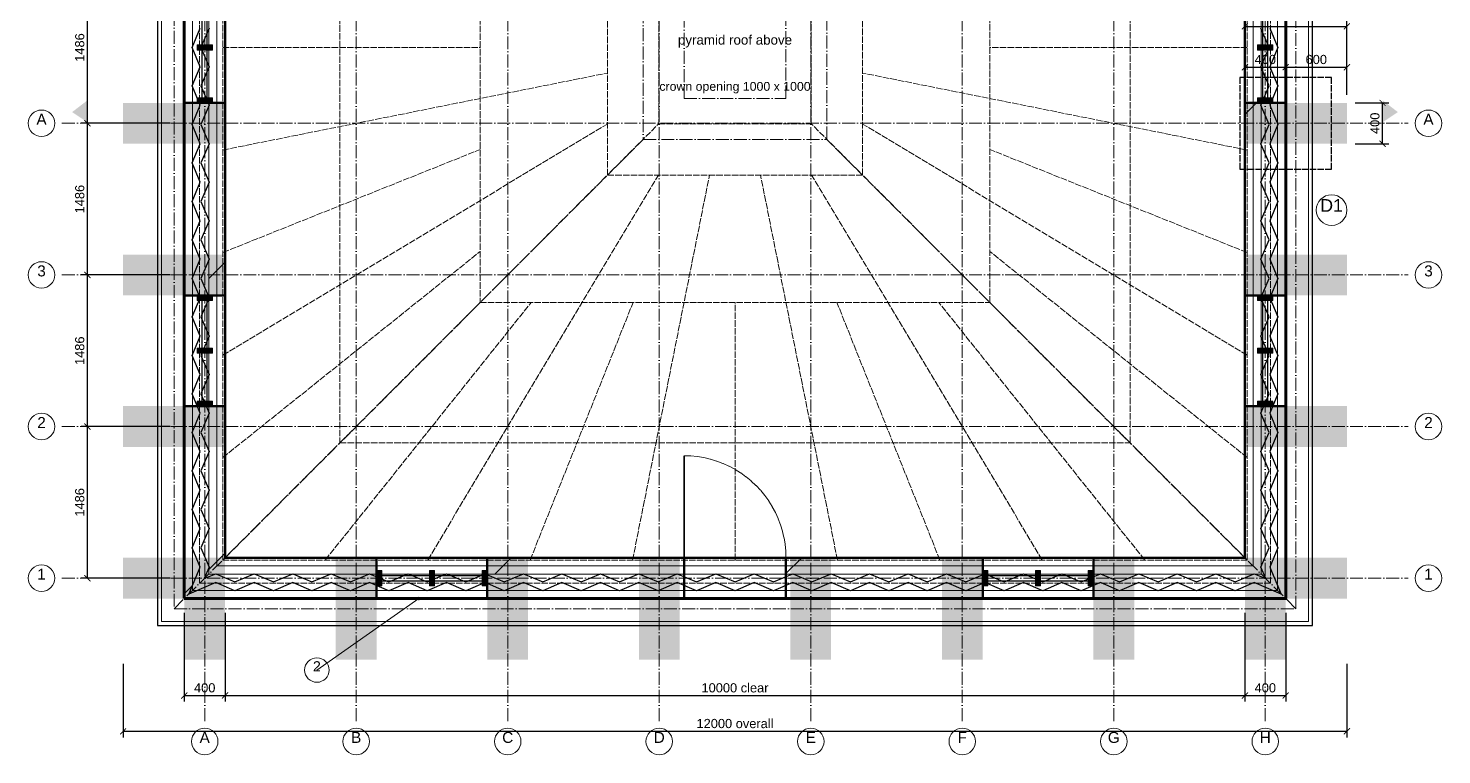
# Model space of a CAD drawing. Header units: millimetres. Extents: x 0 to 157867, y -2 to 14466.
# Drawn here: x 17150 to 31010, y 0 to 7118 of the extents above; entities that cross this region are included whole.
import ezdxf
from ezdxf.enums import TextEntityAlignment as Align

# ---------------------------------------------------------------- set-up
doc = ezdxf.new("R2010")
doc.units = ezdxf.units.MM
doc.linetypes.add('DASHDOT', pattern=[3.556, 2.54, -0.508, 0, -0.508])
doc.linetypes.add('DASHED', pattern=[1.524, 1.27, -0.254])
for name, color, linetype, lineweight in [('ANNOTATION', 4, 'CONTINUOUS', 18), ('BACKGROUND', 9, 'CONTINUOUS', 13), ('BUTTRESS-SOLID', 7, 'CONTINUOUS', 25), ('DIMS', 3, 'CONTINUOUS', 18), ('HATCH-PRINTED', 7, 'CONTINUOUS', 9), ('HIDDEN-AXIS', 8, 'DASHED', 18), ('LINES', 7, 'CONTINUOUS', 25), ('OUTLINE-CUT', 7, 'CONTINUOUS', 50), ('OUTLINE-FINE', 7, 'CONTINUOUS', 25), ('PRINTED-BEAD', 7, 'CONTINUOUS', 25), ('TEXT', 7, 'CONTINUOUS', 18)]:
    doc.layers.add(name, color=color, linetype=linetype, lineweight=lineweight)
doc.styles.get("Standard").update_dxf_attribs({"font": 'arial.ttf'})
doc.dimstyles.new('PYR-1-50', dxfattribs={"dimscale": 50, "dimtxt": 1.8, "dimasz": 1.2, "dimexe": 1.2, "dimexo": 0.8, "dimgap": 0.6, "dimtad": 1, "dimdec": 0, "dimtxsty": 'Standard', "dimblk": 'ARCHTICK', "dimcen": 2.5, "dimclrd": 3, "dimclre": 3, "dimclrt": 7, "dimazin": 3, "dimtfac": 1, "dimtmove": 0, "dimatfit": 3})
pattern_1 = [(45, (0, 0), (-1425.35, 1425.35), [])]

# ---------------------------------------------------------------- blocks, each defined once
blk = doc.blocks.new('_ARCHTICK')
at = {"color": 0, "linetype": 'BYBLOCK', "const_width": 0.15}
blk.add_lwpolyline([(-0.5, -0.5), (0.5, 0.5)], dxfattribs=at)

msp = doc.modelspace()

# ---------------------------------------------------------------- hatches: boundary and pattern name
at = {"layer": 'ANNOTATION', "ltscale": 50}
h = msp.add_hatch(color=7, dxfattribs=at)
h.dxf.hatch_style = 1
h.paths.add_polyline_path([(17730, 6197.1), (17730, 6412.1), (17580, 6297.1)])
h = msp.add_hatch(color=7, dxfattribs=at)
h.dxf.hatch_style = 1
h.paths.add_polyline_path([(30430, 6197.1), (30430, 6412.1), (30580, 6297.1)])
h = msp.add_hatch(color=7, dxfattribs=at)
h.dxf.hatch_style = 1
edge = h.paths.add_edge_path()
edge.add_arc((20980, 1530), 17.5, 0, 360)
at = {"layer": 'BUTTRESS-SOLID', "ltscale": 50}
h = msp.add_hatch(color=7, dxfattribs=at)
h.dxf.hatch_style = 1
h.paths.add_polyline_path([(18805, 6905), (18805, 6955), (18955, 6955), (18955, 6905)])
h = msp.add_hatch(color=7, dxfattribs=at)
h.dxf.hatch_style = 1
h.paths.add_polyline_path([(29205, 6905), (29205, 6955), (29355, 6955), (29355, 6905)])
h = msp.add_hatch(color=7, dxfattribs=at)
h.dxf.hatch_style = 1
h.paths.add_polyline_path([(18080, 5987.1), (18080, 6387.1), (18675, 6387.1), (19080, 6387.1), (19080, 5987.1)])
h = msp.add_hatch(color=7, dxfattribs=at)
h.dxf.hatch_style = 1
h.paths.add_polyline_path([(18805, 6387.1), (18805, 6437.1), (18955, 6437.1), (18955, 6387.1)])
h = msp.add_hatch(color=7, dxfattribs=at)
h.dxf.hatch_style = 1
h.paths.add_polyline_path([(30080, 5987.1), (29080, 5987.1), (29080, 6387.1), (29485, 6387.1), (30080, 6387.1)])
h = msp.add_hatch(color=7, dxfattribs=at)
h.dxf.hatch_style = 1
h.paths.add_polyline_path([(29205, 6387.1), (29205, 6437.1), (29355, 6437.1), (29355, 6387.1)])
h = msp.add_hatch(color=7, dxfattribs=at)
h.dxf.hatch_style = 1
h.paths.add_polyline_path([(18675, 4501.4), (18080, 4501.4), (18080, 4901.4), (19080, 4901.4), (19080, 4501.4)])
h = msp.add_hatch(color=7, dxfattribs=at)
h.dxf.hatch_style = 1
h.paths.add_polyline_path([(30080, 4501.4), (29485, 4501.4), (29080, 4501.4), (29080, 4901.4), (30080, 4901.4)])
h = msp.add_hatch(color=7, dxfattribs=at)
h.dxf.hatch_style = 1
h.paths.add_polyline_path([(18805, 4501.4), (18955, 4501.4), (18955, 4451.4), (18805, 4451.4)])
h = msp.add_hatch(color=7, dxfattribs=at)
h.dxf.hatch_style = 1
h.paths.add_polyline_path([(29205, 4501.4), (29355, 4501.4), (29355, 4451.4), (29205, 4451.4)])
h = msp.add_hatch(color=7, dxfattribs=at)
h.dxf.hatch_style = 1
h.paths.add_polyline_path([(18805, 3983.6), (18955, 3983.6), (18955, 3933.6), (18805, 3933.6)])
h = msp.add_hatch(color=7, dxfattribs=at)
h.dxf.hatch_style = 1
h.paths.add_polyline_path([(29205, 3983.6), (29355, 3983.6), (29355, 3933.6), (29205, 3933.6)])
h = msp.add_hatch(color=7, dxfattribs=at)
h.dxf.hatch_style = 1
h.paths.add_polyline_path([(18805, 3465.7), (18955, 3465.7), (18955, 3415.7), (18805, 3415.7)])
h = msp.add_hatch(color=7, dxfattribs=at)
h.dxf.hatch_style = 1
h.paths.add_polyline_path([(29205, 3465.7), (29355, 3465.7), (29355, 3415.7), (29205, 3415.7)])
h = msp.add_hatch(color=7, dxfattribs=at)
h.dxf.hatch_style = 1
h.paths.add_polyline_path([(19080, 3415.7), (19080, 3015.7), (18080, 3015.7), (18080, 3415.7), (18675, 3415.7), (18675, 3415.7)])
h = msp.add_hatch(color=7, dxfattribs=at)
h.dxf.hatch_style = 1
h.paths.add_polyline_path([(30080, 3415.7), (30080, 3015.7), (29080, 3015.7), (29080, 3415.7), (29485, 3415.7), (29485, 3415.7)])
h = msp.add_hatch(color=7, dxfattribs=at)
h.dxf.hatch_style = 1
h.paths.add_polyline_path([(18080, 1530), (18080, 1930), (19080, 1930), (19080, 1530)])
h = msp.add_hatch(color=7, dxfattribs=at)
h.dxf.hatch_style = 1
h.paths.add_polyline_path([(18680, 930), (18680, 1930), (19080, 1930), (19080, 930)])
h = msp.add_hatch(color=7, dxfattribs=at)
h.dxf.hatch_style = 1
h.paths.add_polyline_path([(20565.7, 1525), (20565.7, 930), (20165.7, 930), (20165.7, 1930), (20565.7, 1930), (20565.7, 1525)])
h = msp.add_hatch(color=7, dxfattribs=at)
h.dxf.hatch_style = 1
h.paths.add_polyline_path([(20565.7, 1655), (20565.7, 1805), (20615.7, 1805), (20615.7, 1655)])
h = msp.add_hatch(color=7, dxfattribs=at)
h.dxf.hatch_style = 1
h.paths.add_polyline_path([(21083.6, 1655), (21083.6, 1805), (21133.6, 1805), (21133.6, 1655)])
h = msp.add_hatch(color=7, dxfattribs=at)
h.dxf.hatch_style = 1
h.paths.add_polyline_path([(21601.4, 1655), (21601.4, 1805), (21651.4, 1805), (21651.4, 1655)])
h = msp.add_hatch(color=7, dxfattribs=at)
h.dxf.hatch_style = 1
h.paths.add_polyline_path([(22051.4, 930), (21651.4, 930), (21651.4, 1525), (21651.4, 1930), (22051.4, 1930)])
h = msp.add_hatch(color=7, dxfattribs=at)
h.dxf.hatch_style = 1
h.paths.add_polyline_path([(23137.1, 930), (23137.1, 1930), (23537.1, 1930), (23537.1, 930)])
h = msp.add_hatch(color=7, dxfattribs=at)
h.dxf.hatch_style = 1
h.paths.add_polyline_path([(24622.9, 930), (24622.9, 1930), (25022.9, 1930), (25022.9, 930)])
h = msp.add_hatch(color=7, dxfattribs=at)
h.dxf.hatch_style = 1
h.paths.add_polyline_path([(26508.6, 1930), (26508.6, 1525), (26508.6, 930), (26108.6, 930), (26108.6, 1930)])
h = msp.add_hatch(color=7, dxfattribs=at)
h.dxf.hatch_style = 1
h.paths.add_polyline_path([(26558.6, 1805), (26558.6, 1655), (26508.6, 1655), (26508.6, 1805)])
h = msp.add_hatch(color=7, dxfattribs=at)
h.dxf.hatch_style = 1
h.paths.add_polyline_path([(27076.4, 1805), (27076.4, 1655), (27026.4, 1655), (27026.4, 1805)])
h = msp.add_hatch(color=7, dxfattribs=at)
h.dxf.hatch_style = 1
h.paths.add_polyline_path([(27594.3, 1805), (27594.3, 1655), (27544.3, 1655), (27544.3, 1805)])
h = msp.add_hatch(color=7, dxfattribs=at)
h.dxf.hatch_style = 1
h.paths.add_polyline_path([(27994.3, 1930), (27994.3, 930), (27594.3, 930), (27594.3, 1525), (27594.3, 1930)])
h = msp.add_hatch(color=7, dxfattribs=at)
h.dxf.hatch_style = 1
h.paths.add_polyline_path([(29080, 1530), (29080, 1930), (30080, 1930), (30080, 1530)])
h = msp.add_hatch(color=7, dxfattribs=at)
h.dxf.hatch_style = 1
h.paths.add_polyline_path([(29080, 930), (29080, 1930), (29480, 1930), (29480, 930)])
at = {"layer": 'HATCH-PRINTED', "ltscale": 50}
h = msp.add_hatch(dxfattribs=at)
h.set_pattern_fill('ANSI31', scale=25.19685)
h.set_pattern_definition(pattern_1)
h.paths.add_polyline_path([(18756.5, 6175.7), (18760, 6167.6), (18760, 5806.7), (18756.5, 5798.6), (18760, 5790.4), (18760, 5429.6), (18756.5, 5421.4), (18760, 5413.3), (18760, 5052.4), (18756.5, 5044.3), (18760, 5036.2), (18760, 4675.3), (18756.5, 4667.1), (18760, 4659), (18760, 4501.4), (18680, 4501.4), (18680, 6387.1), (18760, 6387.1), (18760, 6183.8)])
h = msp.add_hatch(dxfattribs=at)
h.set_pattern_fill('ANSI31', scale=25.19685)
h.set_pattern_definition(pattern_1)
h.paths.add_polyline_path([(18920, 4863.8), (18920, 5224.7), (18923.5, 5232.9), (18920, 5241), (18920, 5601.9), (18923.5, 5610), (18920, 5618.1), (18920, 5979), (18923.5, 5987.1), (18920, 5995.3), (18920, 6356.2), (18923.5, 6364.3), (18920, 6372.4), (18920, 6387.1), (19080, 6387.1), (19080, 4501.4), (18920, 4501.4), (18920, 4847.6), (18923.5, 4855.7)])
h = msp.add_hatch(dxfattribs=at)
h.set_pattern_fill('ANSI31', scale=25.19685)
h.set_pattern_definition(pattern_1)
h.paths.add_polyline_path([(29236.5, 5987.1), (29240, 5979), (29240, 5618.1), (29236.5, 5610), (29240, 5601.9), (29240, 5241), (29236.5, 5232.9), (29240, 5224.7), (29240, 4863.8), (29236.5, 4855.7), (29240, 4847.6), (29240, 4501.4), (29080, 4501.4), (29080, 6387.1), (29240, 6387.1), (29240, 6372.4), (29236.5, 6364.3), (29240, 6356.2), (29240, 5995.3)])
h = msp.add_hatch(dxfattribs=at)
h.set_pattern_fill('ANSI31', scale=25.19685)
h.set_pattern_definition(pattern_1)
h.paths.add_polyline_path([(29400, 5052.4), (29400, 5413.3), (29403.5, 5421.4), (29400, 5429.6), (29400, 5790.4), (29403.5, 5798.6), (29400, 5806.7), (29400, 6167.6), (29403.5, 6175.7), (29400, 6183.8), (29400, 6387.1), (29480, 6387.1), (29480, 4501.4), (29400, 4501.4), (29400, 4659), (29403.5, 4667.1), (29400, 4675.3), (29400, 5036.2), (29403.5, 5044.3)])
h = msp.add_hatch(dxfattribs=at)
h.set_pattern_fill('ANSI31', scale=25.19685)
h.set_pattern_definition(pattern_1)
h.paths.add_polyline_path([(18760, 3150.4), (18760, 2789.6), (18756.5, 2781.4), (18760, 2773.3), (18760, 2412.4), (18756.5, 2404.3), (18760, 2396.2), (18760, 2035.3), (18756.5, 2027.1), (18760, 2019), (18760, 1658.1), (18724.5, 1574.5), (18808.1, 1610), (19169, 1610), (19177.1, 1606.5), (19185.3, 1610), (19546.2, 1610), (19554.3, 1606.5), (19562.4, 1610), (19923.3, 1610), (19931.4, 1606.5), (19939.6, 1610), (20300.4, 1610), (20308.6, 1606.5), (20316.7, 1610), (20565.7, 1610), (20565.7, 1530), (18680, 1530), (18680, 3415.7), (18760, 3415.7), (18760, 3166.7), (18756.5, 3158.6)])
h = msp.add_hatch(dxfattribs=at)
h.set_pattern_fill('ANSI31', scale=25.19685)
h.set_pattern_definition(pattern_1)
h.paths.add_polyline_path([(20120, 1773.5), (20111.9, 1770), (19751, 1770), (19742.9, 1773.5), (19734.7, 1770), (19373.8, 1770), (19365.7, 1773.5), (19357.6, 1770), (18996.7, 1770), (18988.6, 1773.5), (18980.4, 1770), (18920, 1770), (18920, 1830.4), (18923.5, 1838.6), (18920, 1846.7), (18920, 2207.6), (18923.5, 2215.7), (18920, 2223.8), (18920, 2584.7), (18923.5, 2592.9), (18920, 2601), (18920, 2961.9), (18923.5, 2970), (18920, 2978.1), (18920, 3339), (18923.5, 3347.1), (18920, 3355.3), (18920, 3415.7), (19080, 3415.7), (19080, 1930), (20565.7, 1930), (20565.7, 1770), (20505.3, 1770), (20497.1, 1773.5), (20489, 1770), (20128.1, 1770)])
h = msp.add_hatch(dxfattribs=at)
h.set_pattern_fill('ANSI31', scale=25.19685)
h.set_pattern_definition(pattern_1)
h.paths.add_polyline_path([(28597.6, 1610), (28605.7, 1606.5), (28613.8, 1610), (28974.7, 1610), (28982.9, 1606.5), (28991, 1610), (29351.9, 1610), (29435.5, 1574.5), (29400, 1658.1), (29400, 2019), (29403.5, 2027.1), (29400, 2035.3), (29400, 2396.2), (29403.5, 2404.3), (29400, 2412.4), (29400, 2773.3), (29403.5, 2781.4), (29400, 2789.6), (29400, 3150.4), (29403.5, 3158.6), (29400, 3166.7), (29400, 3415.7), (29480, 3415.7), (29480, 1530), (27594.3, 1530), (27594.3, 1610), (27843.3, 1610), (27851.4, 1606.5), (27859.6, 1610), (28220.4, 1610), (28228.6, 1606.5), (28236.7, 1610)])
h = msp.add_hatch(dxfattribs=at)
h.set_pattern_fill('ANSI31', scale=25.19685)
h.set_pattern_definition(pattern_1)
h.paths.add_polyline_path([(29240, 2961.9), (29240, 2601), (29236.5, 2592.9), (29240, 2584.7), (29240, 2223.8), (29236.5, 2215.7), (29240, 2207.6), (29240, 1846.7), (29236.5, 1838.6), (29240, 1830.4), (29240, 1770), (29179.6, 1770), (29171.4, 1773.5), (29163.3, 1770), (28802.4, 1770), (28794.3, 1773.5), (28786.2, 1770), (28425.3, 1770), (28417.1, 1773.5), (28409, 1770), (28048.1, 1770), (28040, 1773.5), (28031.9, 1770), (27671, 1770), (27662.9, 1773.5), (27654.7, 1770), (27594.3, 1770), (27594.3, 1930), (29080, 1930), (29080, 3415.7), (29240, 3415.7), (29240, 3355.3), (29236.5, 3347.1), (29240, 3339), (29240, 2978.1), (29236.5, 2970)])
h = msp.add_hatch(dxfattribs=at)
h.set_pattern_fill('ANSI31', scale=25.19685)
h.set_pattern_definition(pattern_1)
h.paths.add_polyline_path([(22382.9, 1773.5), (22374.7, 1770), (22013.8, 1770), (22005.7, 1773.5), (21997.6, 1770), (21651.4, 1770), (21651.4, 1930), (23580, 1930), (23580, 1770), (23522.4, 1770), (23514.3, 1773.5), (23506.2, 1770), (23145.3, 1770), (23137.1, 1773.5), (23129, 1770), (22768.1, 1770), (22760, 1773.5), (22751.9, 1770), (22391, 1770)])
h = msp.add_hatch(dxfattribs=at)
h.set_pattern_fill('ANSI31', scale=25.19685)
h.set_pattern_definition(pattern_1)
h.paths.add_polyline_path([(25031, 1770), (25022.9, 1773.5), (25014.7, 1770), (24653.8, 1770), (24645.7, 1773.5), (24637.6, 1770), (24580, 1770), (24580, 1930), (26508.6, 1930), (26508.6, 1770), (26162.4, 1770), (26154.3, 1773.5), (26146.2, 1770), (25785.3, 1770), (25777.1, 1773.5), (25769, 1770), (25408.1, 1770), (25400, 1773.5), (25391.9, 1770)])
h = msp.add_hatch(dxfattribs=at)
h.set_pattern_fill('ANSI31', scale=25.19685)
h.set_pattern_definition(pattern_1)
h.paths.add_polyline_path([(22579.6, 1610), (22940.4, 1610), (22948.6, 1606.5), (22956.7, 1610), (23317.6, 1610), (23325.7, 1606.5), (23333.8, 1610), (23580, 1610), (23580, 1530), (21651.4, 1530), (21651.4, 1610), (21809, 1610), (21817.1, 1606.5), (21825.3, 1610), (22186.2, 1610), (22194.3, 1606.5), (22202.4, 1610), (22563.3, 1610), (22571.4, 1606.5)])
h = msp.add_hatch(dxfattribs=at)
h.set_pattern_fill('ANSI31', scale=25.19685)
h.set_pattern_definition(pattern_1)
h.paths.add_polyline_path([(25588.6, 1606.5), (25596.7, 1610), (25957.6, 1610), (25965.7, 1606.5), (25973.8, 1610), (26334.7, 1610), (26342.9, 1606.5), (26351, 1610), (26508.6, 1610), (26508.6, 1530), (24580, 1530), (24580, 1610), (24826.2, 1610), (24834.3, 1606.5), (24842.4, 1610), (25203.3, 1610), (25211.4, 1606.5), (25219.6, 1610), (25580.4, 1610)])

# ---------------------------------------------------------------- linework, layer by layer
at = {"layer": 'ANNOTATION', "lineweight": 20, "ltscale": 50}
msp.add_lwpolyline([(19980, 830), (20980, 1530)], dxfattribs=at)
at = {"layer": 'ANNOTATION', "lineweight": 18, "ltscale": 50}
for centre, radius in [((17280, 6187.1), 130), ((30880, 6187.1), 130), ((29930, 5337.1), 150), ((17280, 4701.4), 130), ((30880, 4701.4), 130), ((17280, 3215.7), 130), ((30880, 3215.7), 130), ((17280, 1730), 130), ((30880, 1730), 130), ((19980, 830), 120), ((18880, 130), 130), ((20365.7, 130), 130), ((21851.4, 130), 130), ((23337.1, 130), 130), ((24822.9, 130), 130), ((26308.6, 130), 130), ((27794.3, 130), 130), ((29280, 130), 130)]:
    msp.add_circle(centre, radius, dxfattribs=at)
at = {"layer": 'BACKGROUND', "lineweight": 25, "ltscale": 50}
msp.add_lwpolyline([(18417.5, 1267.5), (29742.5, 1267.5), (29742.5, 12592.5), (18417.5, 12592.5), (18417.5, 1267.5)], dxfattribs=at)
at = {"layer": 'HIDDEN-AXIS', "linetype": 'DASHDOT', "lineweight": 13, "ltscale": 50}
for points in [[(18880, 330), (18880, 13530)], [(20365.7, 330), (20365.7, 13530)], [(21851.4, 330), (21851.4, 13530)], [(23337.1, 330), (23337.1, 13530)], [(24822.9, 330), (24822.9, 13530)], [(26308.6, 330), (26308.6, 13530)], [(27794.3, 330), (27794.3, 13530)], [(29280, 330), (29280, 13530)], [(17480, 6187.1), (30680, 6187.1)], [(17480, 4701.4), (30680, 4701.4)], [(17480, 3215.7), (30680, 3215.7)], [(17480, 1730), (30680, 1730)]]:
    msp.add_lwpolyline(points, dxfattribs=at)
at = {"layer": 'HIDDEN-AXIS', "linetype": 'DASHDOT', "lineweight": 20, "ltscale": 50}
for points in [[(18580, 1430), (29580, 1430), (29580, 12430), (18580, 12430), (18580, 1430)], [(23180, 6030), (24980, 6030), (24980, 7830), (23180, 7830), (23180, 6030)], [(23580, 6430), (24580, 6430), (24580, 7430), (23580, 7430), (23580, 6430)], [(18580, 1430), (23180, 6030)], [(29580, 1430), (24980, 6030)]]:
    msp.add_lwpolyline(points, dxfattribs=at)
at = {"layer": 'HIDDEN-AXIS', "linetype": 'DASHED', "lineweight": 20, "ltscale": 50}
for points in [[(18830, 1680), (29330, 1680), (29330, 12180), (18830, 12180), (18830, 1680)], [(19057.5, 1907.5), (29102.5, 1907.5), (29102.5, 11952.5), (19057.5, 11952.5), (19057.5, 1907.5)], [(20205, 3055), (27955, 3055), (27955, 10805), (20205, 10805), (20205, 3055)], [(21580, 4430), (26580, 4430), (26580, 9430), (21580, 9430), (21580, 4430)], [(22830, 5680), (25330, 5680), (25330, 8180), (22830, 8180), (22830, 5680)], [(23331.5, 6181.5), (24828.5, 6181.5), (24828.5, 7678.5), (23331.5, 7678.5), (23331.5, 6181.5)], [(19057.5, 6930), (21580, 6930)], [(29102.5, 6930), (26580, 6930)], [(19057.5, 5925.5), (22830, 6680)], [(29102.5, 5925.5), (25330, 6680)], [(19057.5, 1907.5), (23331.5, 6181.5)], [(19057.5, 3916.5), (22830, 6180)], [(29102.5, 1907.5), (24828.5, 6181.5)], [(29102.5, 3916.5), (25330, 6180)], [(19057.5, 4921), (21580, 5930)], [(29102.5, 4921), (26580, 5930)], [(21066.5, 1907.5), (23330, 5680)], [(23075.5, 1907.5), (23830, 5680)], [(25084.5, 1907.5), (24330, 5680)], [(27093.5, 1907.5), (24830, 5680)], [(19057.5, 2912), (21580, 4930)], [(29102.5, 2912), (26580, 4930)], [(20062, 1907.5), (22080, 4430)], [(22071, 1907.5), (23080, 4430)], [(24080, 1907.5), (24080, 4430)], [(26089, 1907.5), (25080, 4430)], [(28098, 1907.5), (26080, 4430)]]:
    msp.add_lwpolyline(points, dxfattribs=at)
at = {"layer": 'HIDDEN-AXIS', "linetype": 'DASHED', "lineweight": 25, "ltscale": 50}
msp.add_lwpolyline([(29030, 5737.1), (29930, 5737.1), (29930, 6637.1), (29030, 6637.1), (29030, 5737.1)], dxfattribs=at)
at = {"layer": 'HIDDEN-AXIS', "linetype": 'DASHDOT', "lineweight": 50, "ltscale": 50}
for points in [[(17730, 6187.1), (17730, 6187.1)], [(30430, 6187.1), (30430, 6187.1)]]:
    msp.add_lwpolyline(points, dxfattribs=at)
at = {"layer": 'HIDDEN-AXIS', "linetype": 'DASHED', "lineweight": 15, "ltscale": 50}
msp.add_lwpolyline([(23580, 2930), (23645.4, 2927.9), (23710.5, 2921.4), (23775.1, 2910.8), (23838.8, 2895.9), (23901.4, 2876.9), (23962.7, 2853.9), (24022.3, 2826.9), (24080, 2796), (24135.6, 2761.5), (24188.8, 2723.4), (24239.3, 2681.8), (24287.1, 2637.1), (24331.8, 2589.3), (24373.4, 2538.8), (24411.5, 2485.6), (24446, 2430), (24476.9, 2372.3), (24503.9, 2312.7), (24526.9, 2251.4), (24545.9, 2188.8), (24560.8, 2125.1), (24571.4, 2060.5), (24577.9, 1995.4), (24580, 1930)], dxfattribs=at)
at = {"layer": 'LINES', "lineweight": 9, "ltscale": 50}
msp.add_lwpolyline([(18455, 1305), (29705, 1305), (29705, 12555), (18455, 12555), (18455, 1305)], dxfattribs=at)
at = {"layer": 'LINES', "lineweight": 25, "ltscale": 50}
for points in [[(18855, 6387.1), (18855, 7472.9)], [(18905, 6387.1), (18905, 7472.9)], [(29255, 6387.1), (29255, 7472.9)], [(29305, 6387.1), (29305, 7472.9)], [(18855, 3415.7), (18855, 4501.4)], [(18905, 3415.7), (18905, 4501.4)], [(29255, 3415.7), (29255, 4501.4)], [(29305, 3415.7), (29305, 4501.4)], [(20565.7, 1755), (21651.4, 1755)], [(20565.7, 1705), (21651.4, 1705)], [(26508.6, 1755), (27594.3, 1755)], [(26508.6, 1705), (27594.3, 1705)]]:
    msp.add_lwpolyline(points, dxfattribs=at)
at = {"layer": 'LINES', "lineweight": 50, "ltscale": 50}
for points in [[(19080, 6387.1), (18680, 6387.1)], [(29080, 6387.1), (29480, 6387.1)], [(19080, 4501.4), (18680, 4501.4)], [(29080, 4501.4), (29480, 4501.4)], [(19080, 3415.7), (18680, 3415.7)], [(29080, 3415.7), (29480, 3415.7)], [(20565.7, 1930), (20565.7, 1530)], [(21651.4, 1930), (21651.4, 1530)], [(23580, 1930), (23580, 1530)], [(24580, 1930), (24580, 1530)], [(26508.6, 1930), (26508.6, 1530)], [(27594.3, 1930), (27594.3, 1530)]]:
    msp.add_lwpolyline(points, dxfattribs=at)
at = {"layer": 'LINES', "lineweight": 35, "ltscale": 50}
msp.add_lwpolyline([(23580, 1930), (23580, 2930)], dxfattribs=at)
at = {"layer": 'OUTLINE-CUT', "lineweight": 100, "ltscale": 50}
msp.add_lwpolyline([(18680, 1530), (29480, 1530), (29480, 12330), (18680, 12330)], close=True, dxfattribs=at)
at = {"layer": 'OUTLINE-CUT', "lineweight": 50, "ltscale": 50}
msp.add_lwpolyline([(19080, 1930), (29080, 1930), (29080, 11930), (19080, 11930)], close=True, dxfattribs=at)
at = {"layer": 'OUTLINE-FINE', "lineweight": 15, "ltscale": 50}
for points in [[(18760, 1610), (29400, 1610), (29400, 12250), (18760, 12250)], [(18920, 1770), (29240, 1770), (29240, 12090), (18920, 12090)]]:
    msp.add_lwpolyline(points, close=True, dxfattribs=at)
at = {"layer": 'OUTLINE-FINE', "lineweight": 9, "ltscale": 50}
msp.add_lwpolyline([(19000, 1850), (29160, 1850), (29160, 12010), (19000, 12010)], close=True, dxfattribs=at)
at = {"layer": 'OUTLINE-FINE', "lineweight": 20, "ltscale": 50}
for points in [[(18955, 6905), (18955, 6955), (18805, 6955), (18805, 6905)], [(29205, 6905), (29205, 6955), (29355, 6955), (29355, 6905)], [(18955, 6387.1), (18955, 6437.1), (18805, 6437.1), (18805, 6387.1)], [(29205, 6387.1), (29205, 6437.1), (29355, 6437.1), (29355, 6387.1)], [(18955, 4451.4), (18955, 4501.4), (18805, 4501.4), (18805, 4451.4)], [(29205, 4451.4), (29205, 4501.4), (29355, 4501.4), (29355, 4451.4)], [(18955, 3933.6), (18955, 3983.6), (18805, 3983.6), (18805, 3933.6)], [(29205, 3933.6), (29205, 3983.6), (29355, 3983.6), (29355, 3933.6)], [(18955, 3415.7), (18955, 3465.7), (18805, 3465.7), (18805, 3415.7)], [(29205, 3415.7), (29205, 3465.7), (29355, 3465.7), (29355, 3415.7)], [(20565.7, 1805), (20615.7, 1805), (20615.7, 1655), (20565.7, 1655)], [(21083.6, 1805), (21133.6, 1805), (21133.6, 1655), (21083.6, 1655)], [(21601.4, 1805), (21651.4, 1805), (21651.4, 1655), (21601.4, 1655)], [(26508.6, 1805), (26558.6, 1805), (26558.6, 1655), (26508.6, 1655)], [(27026.4, 1805), (27076.4, 1805), (27076.4, 1655), (27026.4, 1655)], [(27544.3, 1805), (27594.3, 1805), (27594.3, 1655), (27544.3, 1655)]]:
    msp.add_lwpolyline(points, close=True, dxfattribs=at)
at = {"layer": 'PRINTED-BEAD', "lineweight": 25, "ltscale": 50}
for points in [[(29323.5, 7118.6), (29403.5, 6930), (29323.5, 6741.4), (29403.5, 6552.9), (29323.5, 6364.3), (29403.5, 6175.7), (29323.5, 5987.1), (29403.5, 5798.6), (29323.5, 5610), (29403.5, 5421.4), (29323.5, 5232.9), (29403.5, 5044.3), (29323.5, 4855.7), (29403.5, 4667.1), (29323.5, 4478.6), (29403.5, 4290), (29323.5, 4101.4), (29403.5, 3912.9), (29323.5, 3724.3), (29403.5, 3535.7), (29323.5, 3347.1), (29403.5, 3158.6), (29323.5, 2970), (29403.5, 2781.4), (29323.5, 2592.9), (29403.5, 2404.3), (29323.5, 2215.7), (29403.5, 2027.1), (29323.5, 1838.6), (29435.5, 1574.5), (29171.4, 1686.5), (28982.9, 1606.5), (28794.3, 1686.5), (28605.7, 1606.5), (28417.1, 1686.5), (28228.6, 1606.5), (28040, 1686.5), (27851.4, 1606.5), (27662.9, 1686.5), (27474.3, 1606.5), (27285.7, 1686.5), (27097.1, 1606.5), (26908.6, 1686.5), (26720, 1606.5), (26531.4, 1686.5), (26342.9, 1606.5), (26154.3, 1686.5), (25965.7, 1606.5), (25777.1, 1686.5), (25588.6, 1606.5), (25400, 1686.5), (25211.4, 1606.5), (25022.9, 1686.5), (24834.3, 1606.5), (24645.7, 1686.5), (24457.1, 1606.5), (24268.6, 1686.5), (24080, 1606.5), (23891.4, 1686.5), (23702.9, 1606.5), (23514.3, 1686.5), (23325.7, 1606.5), (23137.1, 1686.5), (22948.6, 1606.5), (22760, 1686.5), (22571.4, 1606.5), (22382.9, 1686.5), (22194.3, 1606.5), (22005.7, 1686.5), (21817.1, 1606.5), (21628.6, 1686.5), (21440, 1606.5), (21251.4, 1686.5), (21062.9, 1606.5), (20874.3, 1686.5), (20685.7, 1606.5), (20497.1, 1686.5), (20308.6, 1606.5), (20120, 1686.5), (19931.4, 1606.5), (19742.9, 1686.5), (19554.3, 1606.5), (19365.7, 1686.5), (19177.1, 1606.5), (18988.6, 1686.5), (18724.5, 1574.5), (18836.5, 1838.6), (18756.5, 2027.1), (18836.5, 2215.7), (18756.5, 2404.3), (18836.5, 2592.9), (18756.5, 2781.4), (18836.5, 2970), (18756.5, 3158.6), (18836.5, 3347.1), (18756.5, 3535.7), (18836.5, 3724.3), (18756.5, 3912.9), (18836.5, 4101.4), (18756.5, 4290), (18836.5, 4478.6), (18756.5, 4667.1), (18836.5, 4855.7), (18756.5, 5044.3), (18836.5, 5232.9), (18756.5, 5421.4), (18836.5, 5610), (18756.5, 5798.6), (18836.5, 5987.1), (18756.5, 6175.7), (18836.5, 6364.3), (18756.5, 6552.9), (18836.5, 6741.4), (18756.5, 6930), (18836.5, 7118.6)], [(18923.5, 7118.6), (18843.5, 6930), (18923.5, 6741.4), (18843.5, 6552.9), (18923.5, 6364.3), (18843.5, 6175.7), (18923.5, 5987.1), (18843.5, 5798.6), (18923.5, 5610), (18843.5, 5421.4), (18923.5, 5232.9), (18843.5, 5044.3), (18923.5, 4855.7), (18843.5, 4667.1), (18923.5, 4478.6), (18843.5, 4290), (18923.5, 4101.4), (18843.5, 3912.9), (18923.5, 3724.3), (18843.5, 3535.7), (18923.5, 3347.1), (18843.5, 3158.6), (18923.5, 2970), (18843.5, 2781.4), (18923.5, 2592.9), (18843.5, 2404.3), (18923.5, 2215.7), (18843.5, 2027.1), (18923.5, 1838.6), (18875.5, 1725.5), (18988.6, 1773.5), (19177.1, 1693.5), (19365.7, 1773.5), (19554.3, 1693.5), (19742.9, 1773.5), (19931.4, 1693.5), (20120, 1773.5), (20308.6, 1693.5), (20497.1, 1773.5), (20685.7, 1693.5), (20874.3, 1773.5), (21062.9, 1693.5), (21251.4, 1773.5), (21440, 1693.5), (21628.6, 1773.5), (21817.1, 1693.5), (22005.7, 1773.5), (22194.3, 1693.5), (22382.9, 1773.5), (22571.4, 1693.5), (22760, 1773.5), (22948.6, 1693.5), (23137.1, 1773.5), (23325.7, 1693.5), (23514.3, 1773.5), (23702.9, 1693.5), (23891.4, 1773.5), (24080, 1693.5), (24268.6, 1773.5), (24457.1, 1693.5), (24645.7, 1773.5), (24834.3, 1693.5), (25022.9, 1773.5), (25211.4, 1693.5), (25400, 1773.5), (25588.6, 1693.5), (25777.1, 1773.5), (25965.7, 1693.5), (26154.3, 1773.5), (26342.9, 1693.5), (26531.4, 1773.5), (26720, 1693.5), (26908.6, 1773.5), (27097.1, 1693.5), (27285.7, 1773.5), (27474.3, 1693.5), (27662.9, 1773.5), (27851.4, 1693.5), (28040, 1773.5), (28228.6, 1693.5), (28417.1, 1773.5), (28605.7, 1693.5), (28794.3, 1773.5), (28982.9, 1693.5), (29171.4, 1773.5), (29284.5, 1725.5), (29236.5, 1838.6), (29316.5, 2027.1), (29236.5, 2215.7), (29316.5, 2404.3), (29236.5, 2592.9), (29316.5, 2781.4), (29236.5, 2970), (29316.5, 3158.6), (29236.5, 3347.1), (29316.5, 3535.7), (29236.5, 3724.3), (29316.5, 3912.9), (29236.5, 4101.4), (29316.5, 4290), (29236.5, 4478.6), (29316.5, 4667.1), (29236.5, 4855.7), (29316.5, 5044.3), (29236.5, 5232.9), (29316.5, 5421.4), (29236.5, 5610), (29316.5, 5798.6), (29236.5, 5987.1), (29316.5, 6175.7), (29236.5, 6364.3), (29316.5, 6552.9), (29236.5, 6741.4), (29316.5, 6930), (29236.5, 7118.6)]]:
    msp.add_lwpolyline(points, dxfattribs=at)

# ---------------------------------------------------------------- texts
at = {"layer": 'ANNOTATION', "ltscale": 50}
for s, height, p in [('A', 107.6, (17280, 6140.3)), ('A', 107.6, (30880, 6140.3)), ('D1', 124.2, (29930, 5283.1)), ('3', 107.6, (17280, 4654.6)), ('3', 107.6, (30880, 4654.6)), ('2', 107.6, (17280, 3168.9)), ('2', 107.6, (30880, 3168.9)), ('1', 107.6, (17280, 1683.2)), ('1', 107.6, (30880, 1683.2)), ('2', 99.4, (19980, 786.8)), ('A', 107.6, (18880, 83.2)), ('B', 107.6, (20365.7, 83.2)), ('C', 107.6, (21851.4, 83.2)), ('D', 107.6, (23337.1, 83.2)), ('E', 107.6, (24822.9, 83.2)), ('F', 107.6, (26308.6, 83.2)), ('G', 107.6, (27794.3, 83.2)), ('H', 107.6, (29280, 83.2))]:
    msp.add_text(s, height=height, dxfattribs=at).set_placement(p, align=Align.BOTTOM_CENTER)
at = {"layer": 'TEXT', "ltscale": 50}
for s, height, p in [('pyramid roof above', 93.6, (24080, 6930)), ('crown opening 1000 x 1000', 86.4, (24080, 6480))]:
    msp.add_text(s, height=height, dxfattribs=at).set_placement(p, align=Align.BOTTOM_CENTER)

# ---------------------------------------------------------------- dimensions: what is measured, and where the dimension line sits
at = {"layer": 'DIMS'}
for base, p1, p2 in [((17730, 6187.1), (18580, 6187.1), (18580, 7672.9)), ((30430, 5987.1), (30120, 5987.1), (30120, 6387.1)), ((17730, 4701.4), (18580, 4701.4), (18580, 6187.1)), ((17730, 3215.7), (18580, 3215.7), (18580, 4701.4)), ((17730, 1730), (18580, 1730), (18580, 3215.7))]:
    msp.add_linear_dim(base=base, p1=p1, p2=p2, angle=90, dimstyle='PYR-1-50', dxfattribs=at).render()
for base, p1, p2, text in [((29080, 7137.1), (29080, 6737.1), (30080, 6737.1), '<> from the inner face'), ((19080, 580), (19080, 1430), (29080, 1430), '<> clear'), ((18080, 230), (18080, 930), (30080, 930), '<> overall')]:
    msp.add_linear_dim(base=base, p1=p1, p2=p2, text=text, dimstyle='PYR-1-50', dxfattribs=at).render()
for base, p1, p2 in [((29080, 6737.1), (29080, 6427.1), (29480, 6427.1)), ((29480, 6737.1), (29480, 6427.1), (30080, 6427.1)), ((18680, 580), (18680, 1430), (19080, 1430)), ((29080, 580), (29080, 1430), (29480, 1430))]:
    msp.add_linear_dim(base=base, p1=p1, p2=p2, dimstyle='PYR-1-50', dxfattribs=at).render()

doc.saveas('drawing.dxf')
